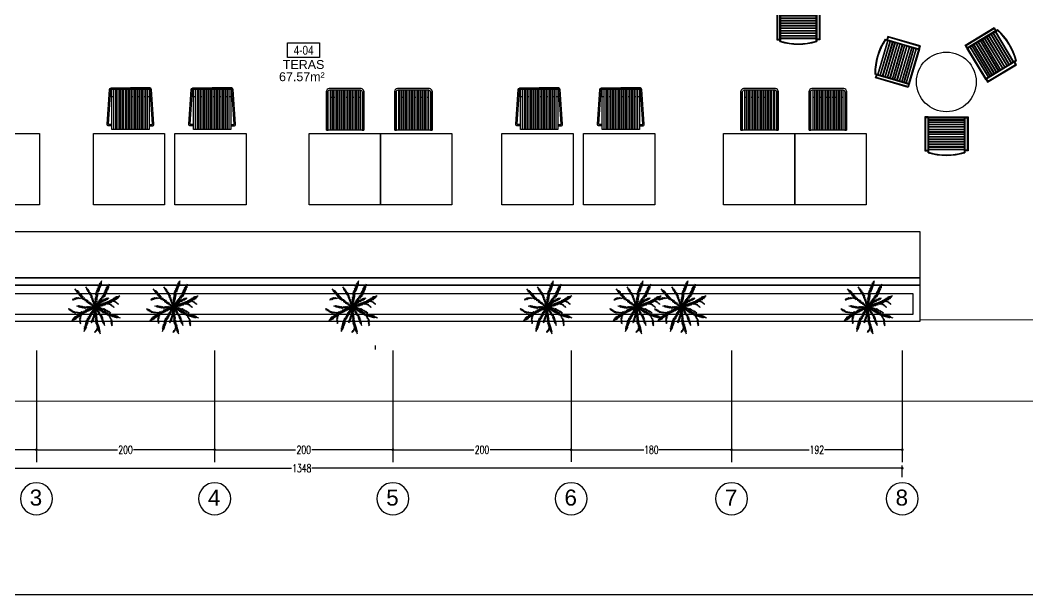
# Model space of a CAD drawing. Header units: centimetres. Extents: x 2289 to 5458, y 2057 to 4688.
# Drawn here: x 3054 to 4185, y 2057 to 2701 of the extents above; entities that cross this region are included whole.
import ezdxf
from ezdxf.enums import TextEntityAlignment as Align

# ---------------------------------------------------------------- set-up
doc = ezdxf.new("R2010")
doc.units = ezdxf.units.CM
doc.header["$LTSCALE"] = 50
doc.linetypes.add('DASHDOT2', pattern=[0.5, 0.25, -0.125, 0, -0.125])
for name, color, linetype in [('BA_aks', 5, 'DASHDOT2'), ('BA_elev4', 165, 'Continuous'), ('BA_env_landscp', 84, 'Continuous'), ('BA_mat-alcipan-wr', 91, 'Continuous'), ('BA_mob-hareketli', 143, 'Continuous'), ('BA_mob-sabit', 120, 'Continuous'), ('BA_olcu-dis', 185, 'Continuous'), ('BA_text_material_superpose', 12, 'Continuous')]:
    doc.layers.add(name, color=color, linetype=linetype)
doc.layers.add('BA_MECVUT BİNA', color=252, linetype='Continuous', lineweight=5)
doc.layers.add('TES_ELK', color=230, linetype='Continuous', lineweight=25)
doc.styles.add('dim', font='simplex.shx', dxfattribs={"width": 0.7})
doc.styles.add('text1', font='arial.ttf')
doc.styles.add('text2', font='arial.ttf', dxfattribs={"width": 0.8})
doc.styles.add('UYUM TEXT', font='arial.ttf')
doc.dimstyles.new('1_50', dxfattribs={"dimtxt": 9, "dimasz": 3, "dimexe": 3, "dimexo": 0, "dimgap": 1, "dimtad": 0, "dimdec": 0, "dimzin": 11, "dimtxsty": 'dim', "dimblk": 'DOT', "dimcen": 1.5, "dimdle": 1.25, "dimclrt": 2, "dimadec": 0, "dimazin": 0, "dimtfac": 1.25, "dimtdec": 0, "dimtix": 1, "dimtofl": 0, "dimtmove": 1, "dimatfit": 3, "dimldrblk": 'DOT', "dimfxl": 10, "dimfxlon": 1, "dimtolj": 1, "dimtzin": 0, "dimarcsym": 0})

# ---------------------------------------------------------------- blocks, each defined once
blk = doc.blocks.new('MAVİ SEDİR')
for p, q in [((215764, 56646), (215755, 56648)), ((215771, 56636), (215758, 56639)), ((215775, 56629), (215760, 56632)), ((215782, 56618), (215765, 56622)), ((215768, 56641), (215771, 56654)), ((215773, 56633), (215776, 56649)), ((215777, 56626), (215781, 56641)), ((215781, 56620), (215784, 56636)), ((215786, 56612), (215789, 56627)), ((215790, 56605), (215794, 56620)), ((215500, 56552), (215493, 56550)), ((215496, 56555), (215497, 56560)), ((215511, 56543), (215498, 56540)), ((215517, 56538), (215502, 56534)), ((215524, 56532), (215505, 56527)), ((215506, 56547), (215507, 56557)), ((215533, 56525), (215513, 56519)), ((215517, 56538), (215518, 56553)), ((215540, 56519), (215519, 56514)), ((215548, 56512), (215527, 56506)), ((215528, 56529), (215529, 56549)), ((215560, 56502), (215539, 56496)), ((215542, 56517), (215543, 56538)), ((215572, 56492), (215550, 56487)), ((215553, 56508), (215554, 56529)), ((215582, 56484), (215560, 56478)), ((215567, 56497), (215568, 56516)), ((215578, 56487), (215580, 56506)), ((215591, 56476), (215592, 56495)), ((215601, 56468), (215603, 56486)), ((215611, 56526), (215604, 56531)), ((215612, 56519), (215605, 56524)), ((215612, 56512), (215606, 56517)), ((215611, 56534), (215607, 56545)), ((215613, 56503), (215607, 56507)), ((215614, 56494), (215607, 56499)), ((215614, 56486), (215608, 56490)), ((215613, 56539), (215609, 56550)), ((215611, 56534), (215623, 56539)), ((215611, 56523), (215621, 56533)), ((215616, 56546), (215612, 56557)), ((215612, 56516), (215621, 56524)), ((215613, 56507), (215620, 56514)), ((215613, 56500), (215620, 56507)), ((215618, 56551), (215614, 56562)), ((215614, 56542), (215626, 56546)), ((215614, 56491), (215620, 56497)), ((215615, 56482), (215620, 56487)), ((215621, 56557), (215617, 56568)), ((215617, 56548), (215629, 56553)), ((215624, 56563), (215619, 56574)), ((215621, 56556), (215633, 56560)), ((215627, 56570), (215622, 56581)), ((215623, 56561), (215635, 56566)), ((215629, 56574), (215624, 56586)), ((215626, 56568), (215638, 56572)), ((215631, 56580), (215627, 56592)), ((215634, 56587), (215630, 56596)), ((215630, 56577), (215641, 56581)), ((215632, 56583), (215642, 56586)), ((215636, 56592), (215643, 56594)), ((215727, 56512), (215714, 56517)), ((215726, 56518), (215715, 56522)), ((215728, 56504), (215715, 56510)), ((215724, 56523), (215716, 56527)), ((215730, 56498), (215716, 56504)), ((215731, 56490), (215717, 56496)), ((215723, 56533), (215718, 56535)), ((215733, 56480), (215719, 56486)), ((215722, 56536), (215725, 56539)), ((215724, 56527), (215729, 56532)), ((215726, 56518), (215733, 56525)), ((215727, 56508), (215737, 56518)), ((215730, 56496), (215740, 56506)), ((215732, 56486), (215741, 56497)), ((215734, 56474), (215744, 56484)), ((215787, 56610), (215770, 56614)), ((215791, 56604), (215774, 56607)), ((215797, 56595), (215780, 56598)), ((215802, 56587), (215786, 56590)), ((215807, 56578), (215791, 56582)), ((215795, 56598), (215798, 56613)), ((215809, 56564), (215795, 56574)), ((215809, 56554), (215797, 56563)), ((215798, 56592), (215802, 56606)), ((215810, 56543), (215799, 56551)), ((215810, 56534), (215800, 56541)), ((215803, 56584), (215807, 56598)), ((215811, 56522), (215803, 56529)), ((215812, 56511), (215805, 56516)), ((215812, 56503), (215806, 56508)), ((215812, 56466), (215806, 56488)), ((215807, 56578), (215810, 56592)), ((215808, 56568), (215816, 56575)), ((215809, 56559), (215817, 56566)), ((215809, 56550), (215817, 56557)), ((215810, 56538), (215818, 56545)), ((215811, 56526), (215818, 56533)), ((215812, 56516), (215819, 56523)), ((215812, 56503), (215819, 56510)), ((215813, 56496), (215820, 56502)), ((215813, 56468), (215890, 56499)), ((215821, 56484), (215816, 56501)), ((215827, 56491), (215822, 56508)), ((215823, 56486), (215846, 56485)), ((215829, 56494), (215852, 56492)), ((215835, 56501), (215830, 56519)), ((215837, 56503), (215859, 56502)), ((215845, 56514), (215840, 56533)), ((215842, 56510), (215865, 56509)), ((215855, 56526), (215849, 56545)), ((215850, 56483), (215857, 56479)), ((215851, 56521), (215873, 56520)), ((215853, 56484), (215856, 56492)), ((215860, 56533), (215882, 56531)), ((215866, 56540), (215861, 56560)), ((215865, 56489), (215874, 56484)), ((215875, 56552), (215869, 56572)), ((215870, 56545), (215891, 56544)), ((215870, 56491), (215872, 56499)), ((215877, 56553), (215898, 56552)), ((215880, 56495), (215892, 56489)), ((215886, 56566), (215881, 56585)), ((215882, 56560), (215903, 56559)), ((215883, 56497), (215885, 56505)), ((215889, 56570), (215909, 56568)), ((215890, 56499), (215959, 56492)), ((215895, 56576), (215891, 56591)), ((215891, 56499), (215899, 56506)), ((215891, 56499), (215898, 56489)), ((215895, 56576), (215911, 56576)), ((215900, 56583), (215913, 56582)), ((215904, 56587), (215901, 56597)), ((215903, 56498), (215912, 56505)), ((215906, 56498), (215914, 56487)), ((215909, 56594), (215917, 56594)), ((215909, 56497), (215918, 56505)), ((215912, 56598), (215910, 56603)), ((215920, 56496), (215928, 56486)), ((215922, 56496), (215931, 56503)), ((215927, 56495), (215935, 56485)), ((215934, 56494), (215944, 56502)), ((215937, 56494), (215944, 56485)), ((215948, 56493), (215956, 56499)), ((215953, 56492), (215957, 56487)), ((215468, 56412), (215463, 56410)), ((215477, 56406), (215469, 56403)), ((215471, 56410), (215470, 56416)), ((215486, 56400), (215475, 56395)), ((215480, 56404), (215480, 56414)), ((215496, 56394), (215480, 56388)), ((215486, 56400), (215486, 56413)), ((215492, 56396), (215492, 56412)), ((215508, 56386), (215492, 56379)), ((215500, 56391), (215500, 56408)), ((215518, 56379), (215502, 56373)), ((215506, 56387), (215506, 56404)), ((215514, 56382), (215513, 56399)), ((215531, 56371), (215515, 56365)), ((215525, 56375), (215524, 56393)), ((215541, 56364), (215526, 56358)), ((215535, 56368), (215534, 56386)), ((215552, 56357), (215538, 56351)), ((215545, 56362), (215544, 56380)), ((215562, 56351), (215548, 56345)), ((215551, 56358), (215550, 56376)), ((215568, 56346), (215554, 56341)), ((215559, 56352), (215559, 56371)), ((215566, 56348), (215565, 56367)), ((215589, 56478), (215567, 56472)), ((215573, 56344), (215572, 56363)), ((215599, 56470), (215576, 56464)), ((215606, 56464), (215584, 56458)), ((215588, 56339), (215588, 56355)), ((215613, 56457), (215591, 56452)), ((215596, 56336), (215596, 56352)), ((215624, 56441), (215606, 56436)), ((215607, 56333), (215606, 56348)), ((215608, 56462), (215610, 56480)), ((215615, 56476), (215609, 56481)), ((215616, 56470), (215610, 56475)), ((215630, 56433), (215612, 56428)), ((215613, 56330), (215613, 56345)), ((215615, 56476), (215619, 56480)), ((215620, 56447), (215622, 56469)), ((215638, 56422), (215621, 56417)), ((215643, 56415), (215626, 56410)), ((215627, 56437), (215629, 56461)), ((215633, 56429), (215635, 56453)), ((215651, 56404), (215634, 56399)), ((215655, 56398), (215638, 56394)), ((215662, 56389), (215645, 56385)), ((215646, 56411), (215648, 56435)), ((215668, 56380), (215652, 56376)), ((215674, 56372), (215658, 56368)), ((215660, 56392), (215661, 56415)), ((215678, 56367), (215662, 56363)), ((215666, 56383), (215668, 56407)), ((215672, 56375), (215674, 56398)), ((215689, 56352), (215673, 56348)), ((215679, 56365), (215681, 56388)), ((215684, 56358), (215686, 56381)), ((215695, 56343), (215697, 56366)), ((215705, 56329), (215707, 56352)), ((215735, 56469), (215721, 56476)), ((215737, 56460), (215723, 56467)), ((215738, 56454), (215724, 56461)), ((215740, 56446), (215725, 56452)), ((215741, 56439), (215726, 56446)), ((215737, 56343), (215726, 56348)), ((215738, 56374), (215727, 56379)), ((215738, 56367), (215727, 56372)), ((215738, 56360), (215727, 56365)), ((215737, 56356), (215727, 56361)), ((215742, 56433), (215728, 56439)), ((215740, 56402), (215728, 56408)), ((215740, 56396), (215728, 56402)), ((215739, 56387), (215728, 56392)), ((215739, 56382), (215728, 56387)), ((215741, 56419), (215729, 56424)), ((215741, 56412), (215729, 56417)), ((215736, 56463), (215745, 56473)), ((215736, 56335), (215747, 56347)), ((215737, 56354), (215748, 56366)), ((215737, 56348), (215748, 56359)), ((215738, 56452), (215747, 56462)), ((215738, 56370), (215749, 56381)), ((215738, 56363), (215749, 56374)), ((215739, 56393), (215751, 56405)), ((215739, 56377), (215750, 56389)), ((215740, 56443), (215749, 56452)), ((215740, 56409), (215752, 56421)), ((215741, 56437), (215750, 56446)), ((215741, 56423), (215752, 56435)), ((215741, 56416), (215752, 56428)), ((215753, 56334), (215747, 56356)), ((215760, 56350), (215754, 56372)), ((215768, 56366), (215761, 56388)), ((215771, 56375), (215765, 56397)), ((215765, 56360), (215781, 56359)), ((215776, 56386), (215770, 56408)), ((215772, 56377), (215789, 56376)), ((215781, 56395), (215774, 56418)), ((215775, 56382), (215792, 56381)), ((215785, 56405), (215778, 56427)), ((215779, 56392), (215796, 56391)), ((215783, 56402), (215801, 56401)), ((215794, 56426), (215788, 56449)), ((215788, 56412), (215806, 56411)), ((215790, 56323), (215797, 56345)), ((215791, 56418), (215809, 56417)), ((215796, 56430), (215814, 56429)), ((215804, 56447), (215797, 56470)), ((215800, 56438), (215818, 56437)), ((215808, 56456), (215801, 56479)), ((215805, 56451), (215824, 56450)), ((215806, 56333), (215813, 56354)), ((215810, 56460), (215828, 56459)), ((215813, 56337), (215821, 56359)), ((215818, 56478), (215840, 56477)), ((215824, 56344), (215832, 56365)), ((215829, 56347), (215843, 56336)), ((215833, 56349), (215840, 56371)), ((215839, 56352), (215852, 56342)), ((215842, 56480), (215848, 56477)), ((215842, 56354), (215850, 56376)), ((215848, 56358), (215862, 56347)), ((215854, 56362), (215868, 56350)), ((215862, 56366), (215870, 56388)), ((215866, 56368), (215880, 56357)), ((215873, 56373), (215888, 56362)), ((215881, 56378), (215889, 56400)), ((215885, 56380), (215900, 56368)), ((215890, 56383), (215898, 56405)), ((215894, 56385), (215909, 56373)), ((215900, 56388), (215907, 56410)), ((215911, 56395), (215929, 56381)), ((215917, 56398), (215923, 56415)), ((215920, 56399), (215938, 56384)), ((215926, 56400), (215932, 56417)), ((215929, 56401), (215947, 56387)), ((215939, 56404), (215945, 56422)), ((215941, 56405), (215959, 56391)), ((215949, 56407), (215967, 56393)), ((215954, 56409), (215960, 56427)), ((215963, 56411), (215980, 56397)), ((215969, 56413), (215975, 56432)), ((215977, 56415), (215994, 56402)), ((215986, 56418), (215993, 56437)), ((215992, 56420), (216009, 56406)), ((216000, 56422), (216007, 56442)), ((216002, 56423), (216019, 56409)), ((216011, 56425), (216027, 56412)), ((216017, 56427), (216024, 56446)), ((216022, 56428), (216037, 56416)), ((216031, 56431), (216036, 56445)), ((216031, 56431), (216043, 56421)), ((216039, 56433), (216049, 56425)), ((216044, 56435), (216047, 56444)), ((216052, 56437), (216058, 56433)), ((216057, 56438), (216058, 56444)), ((215388, 56205), (215383, 56208)), ((215400, 56210), (215392, 56215)), ((215413, 56215), (215400, 56223)), ((215405, 56212), (215402, 56199)), ((215426, 56220), (215409, 56231)), ((215413, 56215), (215409, 56200)), ((215421, 56219), (215417, 56200)), ((215443, 56227), (215425, 56238)), ((215432, 56223), (215427, 56202)), ((215440, 56226), (215435, 56206)), ((215456, 56233), (215438, 56243)), ((215450, 56230), (215445, 56209)), ((215473, 56240), (215456, 56250)), ((215465, 56236), (215460, 56215)), ((215487, 56245), (215471, 56256)), ((215479, 56242), (215474, 56220)), ((215502, 56252), (215486, 56261)), ((215491, 56247), (215486, 56225)), ((215500, 56251), (215494, 56228)), ((215514, 56257), (215499, 56266)), ((215511, 56255), (215506, 56233)), ((215523, 56260), (215508, 56270)), ((215520, 56259), (215515, 56236)), ((215542, 56264), (215523, 56276)), ((215529, 56262), (215524, 56240)), ((215553, 56265), (215533, 56278)), ((215563, 56267), (215543, 56279)), ((215549, 56265), (215544, 56246)), ((215559, 56266), (215555, 56248)), ((215585, 56270), (215565, 56282)), ((215583, 56341), (215566, 56334)), ((215572, 56268), (215568, 56250)), ((215592, 56338), (215573, 56331)), ((215581, 56269), (215577, 56251)), ((215600, 56335), (215581, 56328)), ((215609, 56273), (215589, 56285)), ((215594, 56271), (215590, 56253)), ((215601, 56272), (215597, 56255)), ((215617, 56329), (215599, 56322)), ((215619, 56274), (215599, 56287)), ((215622, 56204), (215607, 56213)), ((215612, 56273), (215608, 56256)), ((215629, 56276), (215610, 56288)), ((215628, 56208), (215613, 56217)), ((215635, 56323), (215617, 56316)), ((215623, 56275), (215619, 56258)), ((215641, 56277), (215622, 56290)), ((215637, 56215), (215622, 56224)), ((215624, 56327), (215623, 56341)), ((215644, 56320), (215626, 56313)), ((215630, 56325), (215629, 56339)), ((215633, 56276), (215629, 56260)), ((215634, 56213), (215629, 56190)), ((215650, 56278), (215631, 56291)), ((215645, 56222), (215631, 56231)), ((215651, 56318), (215634, 56311)), ((215639, 56277), (215635, 56261)), ((215642, 56219), (215637, 56197)), ((215638, 56322), (215638, 56336)), ((215653, 56228), (215639, 56237)), ((215661, 56314), (215643, 56307)), ((215658, 56232), (215644, 56240)), ((215650, 56226), (215645, 56203)), ((215646, 56319), (215646, 56333)), ((215668, 56281), (215649, 56293)), ((215668, 56312), (215651, 56305)), ((215666, 56209), (215651, 56207)), ((215655, 56317), (215654, 56330)), ((215658, 56279), (215654, 56264)), ((215660, 56233), (215655, 56211)), ((215659, 56315), (215659, 56329)), ((215673, 56243), (215659, 56251)), ((215675, 56220), (215660, 56217)), ((215667, 56239), (215662, 56216)), ((215682, 56307), (215665, 56300)), ((215685, 56283), (215666, 56295)), ((215669, 56214), (215675, 56204)), ((215684, 56231), (215670, 56228)), ((215675, 56282), (215672, 56267)), ((215674, 56310), (215673, 56323)), ((215673, 56218), (215678, 56208)), ((215687, 56254), (215674, 56262)), ((215688, 56236), (215674, 56233)), ((215681, 56250), (215677, 56227)), ((215696, 56303), (215678, 56296)), ((215692, 56240), (215678, 56238)), ((215678, 56224), (215684, 56214)), ((215700, 56285), (215681, 56297)), ((215681, 56227), (215686, 56218)), ((215697, 56246), (215683, 56244)), ((215699, 56337), (215684, 56333)), ((215685, 56232), (215691, 56223)), ((215688, 56305), (215687, 56318)), ((215700, 56251), (215687, 56248)), ((215692, 56284), (215689, 56271)), ((215701, 56264), (215689, 56272)), ((215707, 56299), (215690, 56292)), ((215695, 56260), (215690, 56238)), ((215690, 56238), (215695, 56228)), ((215709, 56217), (215693, 56216)), ((215708, 56259), (215694, 56257)), ((215694, 56242), (215699, 56233)), ((215709, 56324), (215696, 56320)), ((215696, 56245), (215701, 56236)), ((215715, 56287), (215697, 56299)), ((215715, 56234), (215699, 56234)), ((215701, 56301), (215701, 56312)), ((215714, 56267), (215701, 56265)), ((215719, 56295), (215702, 56288)), ((215704, 56286), (215702, 56276)), ((215710, 56272), (215702, 56277)), ((215706, 56269), (215702, 56247)), ((215703, 56254), (215708, 56245)), ((215720, 56274), (215706, 56271)), ((215720, 56250), (215706, 56250)), ((215716, 56314), (215707, 56311)), ((215725, 56289), (215707, 56301)), ((215707, 56210), (215716, 56189)), ((215711, 56298), (215710, 56306)), ((215727, 56292), (215710, 56285)), ((215710, 56262), (215715, 56254)), ((215713, 56287), (215711, 56280)), ((215717, 56277), (215711, 56281)), ((215713, 56318), (215715, 56340)), ((215726, 56281), (215713, 56279)), ((215713, 56227), (215721, 56206)), ((215721, 56307), (215714, 56305)), ((215719, 56279), (215714, 56257)), ((215724, 56262), (215714, 56262)), ((215717, 56295), (215717, 56301)), ((215730, 56286), (215717, 56284)), ((215717, 56270), (215721, 56263)), ((215718, 56244), (215727, 56223)), ((215727, 56270), (215720, 56270)), ((215727, 56285), (215722, 56263)), ((215722, 56276), (215725, 56271)), ((215723, 56305), (215724, 56327)), ((215723, 56257), (215731, 56237)), ((215725, 56280), (215727, 56276)), ((215736, 56330), (215726, 56335)), ((215735, 56319), (215726, 56323)), ((215735, 56310), (215728, 56313)), ((215728, 56273), (215736, 56252)), ((215729, 56296), (215730, 56318)), ((215735, 56285), (215729, 56273)), ((215734, 56304), (215730, 56306)), ((215736, 56279), (215730, 56267)), ((215737, 56297), (215731, 56319)), ((215731, 56282), (215739, 56262)), ((215738, 56270), (215732, 56257)), ((215734, 56302), (215745, 56314)), ((215734, 56295), (215744, 56307)), ((215740, 56261), (215734, 56249)), ((215735, 56323), (215746, 56335)), ((215741, 56307), (215735, 56328)), ((215735, 56314), (215745, 56325)), ((215736, 56277), (215741, 56277)), ((215737, 56283), (215758, 56275)), ((215743, 56251), (215737, 56238)), ((215738, 56290), (215750, 56283)), ((215738, 56272), (215744, 56272)), ((215739, 56287), (215743, 56271)), ((215744, 56272), (215739, 56266)), ((215739, 56265), (215748, 56264)), ((215746, 56240), (215739, 56227)), ((215740, 56294), (215748, 56315)), ((215747, 56321), (215741, 56343)), ((215747, 56235), (215741, 56222)), ((215742, 56309), (215749, 56309)), ((215742, 56289), (215759, 56302)), ((215742, 56274), (215763, 56266)), ((215748, 56264), (215742, 56257)), ((215742, 56255), (215752, 56254)), ((215749, 56227), (215742, 56215)), ((215750, 56221), (215744, 56209)), ((215745, 56317), (215755, 56316)), ((215745, 56291), (215756, 56284)), ((215745, 56282), (215750, 56266)), ((215754, 56254), (215745, 56243)), ((215745, 56244), (215754, 56243)), ((215752, 56215), (215745, 56202)), ((215746, 56291), (215747, 56296)), ((215747, 56281), (215751, 56284)), ((215747, 56233), (215757, 56232)), ((215748, 56230), (215758, 56228)), ((215749, 56299), (215756, 56320)), ((215750, 56328), (215764, 56327)), ((215750, 56260), (215771, 56252)), ((215750, 56223), (215760, 56222)), ((215751, 56292), (215753, 56298)), ((215751, 56217), (215762, 56216)), ((215752, 56289), (215770, 56302)), ((215752, 56301), (215757, 56296)), ((215752, 56278), (215758, 56282)), ((215762, 56239), (215752, 56227)), ((215753, 56211), (215764, 56209)), ((215754, 56292), (215766, 56285)), ((215754, 56288), (215756, 56282)), ((215755, 56276), (215760, 56259)), ((215757, 56343), (215773, 56342)), ((215757, 56248), (215778, 56240)), ((215759, 56305), (215766, 56299)), ((215759, 56293), (215761, 56301)), ((215760, 56273), (215768, 56279)), ((215771, 56223), (215761, 56211)), ((215763, 56307), (215770, 56328)), ((215763, 56293), (215775, 56286)), ((215763, 56288), (215766, 56278)), ((215764, 56270), (215769, 56253)), ((215766, 56233), (215787, 56225)), ((215768, 56287), (215786, 56301)), ((215769, 56311), (215780, 56302)), ((215769, 56294), (215771, 56304)), ((215771, 56266), (215780, 56273)), ((215773, 56295), (215785, 56287)), ((215775, 56315), (215783, 56336)), ((215775, 56287), (215779, 56273)), ((215775, 56263), (215780, 56246)), ((215775, 56217), (215796, 56209)), ((215779, 56209), (215801, 56201)), ((215780, 56295), (215782, 56305)), ((215782, 56286), (215800, 56300)), ((215782, 56258), (215792, 56265)), ((215784, 56320), (215796, 56310)), ((215784, 56296), (215796, 56288)), ((215787, 56255), (215792, 56239)), ((215790, 56297), (215802, 56289)), ((215791, 56297), (215794, 56307)), ((215792, 56286), (215796, 56270)), ((215792, 56251), (215797, 56235)), ((215794, 56250), (215804, 56258)), ((215795, 56297), (215798, 56307)), ((215797, 56298), (215809, 56290)), ((215798, 56248), (215808, 56255)), ((215799, 56329), (215812, 56319)), ((215799, 56285), (215817, 56298)), ((215800, 56246), (215805, 56230)), ((215801, 56298), (215804, 56308)), ((215804, 56298), (215815, 56290)), ((215804, 56244), (215815, 56251)), ((215807, 56242), (215812, 56225)), ((215808, 56299), (215810, 56309)), ((215810, 56299), (215822, 56291)), ((215810, 56284), (215815, 56269)), ((215811, 56239), (215822, 56247)), ((215813, 56238), (215819, 56221)), ((215815, 56339), (215828, 56328)), ((215815, 56300), (215817, 56310)), ((215817, 56284), (215836, 56297)), ((215818, 56235), (215829, 56243)), ((215819, 56300), (215821, 56311)), ((215821, 56342), (215834, 56331)), ((215823, 56232), (215833, 56240)), ((215824, 56301), (215836, 56293)), ((215826, 56283), (215845, 56297)), ((215827, 56301), (215830, 56312)), ((215828, 56283), (215833, 56267)), ((215828, 56228), (215833, 56211)), ((215831, 56226), (215842, 56234)), ((215832, 56302), (215835, 56313)), ((215834, 56283), (215839, 56266)), ((215837, 56223), (215848, 56231)), ((215838, 56302), (215850, 56294)), ((215838, 56282), (215857, 56296)), ((215841, 56303), (215843, 56314)), ((215842, 56219), (215848, 56201)), ((215844, 56303), (215856, 56295)), ((215845, 56282), (215850, 56265)), ((215845, 56217), (215857, 56225)), ((215847, 56303), (215850, 56315)), ((215848, 56282), (215867, 56295)), ((215849, 56215), (215854, 56197)), ((215851, 56304), (215862, 56296)), ((215852, 56213), (215863, 56221)), ((215855, 56281), (215860, 56264)), ((215856, 56210), (215861, 56194)), ((215859, 56305), (215862, 56318)), ((215859, 56281), (215878, 56294)), ((215863, 56306), (215872, 56300)), ((215864, 56307), (215868, 56320)), ((215864, 56204), (215878, 56214)), ((215866, 56280), (215872, 56263)), ((215868, 56308), (215877, 56302)), ((215870, 56309), (215873, 56322)), ((215871, 56202), (215885, 56212)), ((215873, 56280), (215879, 56263)), ((215876, 56311), (215885, 56305)), ((215877, 56311), (215880, 56325)), ((215878, 56199), (215892, 56210)), ((215882, 56313), (215885, 56327)), ((215883, 56279), (215902, 56293)), ((215885, 56315), (215895, 56308)), ((215887, 56279), (215892, 56261)), ((215890, 56316), (215893, 56330)), ((215894, 56318), (215904, 56311)), ((215896, 56278), (215901, 56260)), ((215898, 56320), (215902, 56333)), ((215904, 56322), (215915, 56315)), ((215905, 56277), (215924, 56291)), ((215907, 56323), (215911, 56336)), ((215909, 56277), (215915, 56259)), ((215912, 56325), (215923, 56318)), ((215914, 56326), (215917, 56338)), ((215915, 56277), (215934, 56291)), ((215919, 56328), (215922, 56340)), ((215919, 56276), (215925, 56258)), ((215923, 56329), (215933, 56322)), ((215925, 56330), (215928, 56342)), ((215926, 56276), (215944, 56289)), ((215930, 56332), (215933, 56342)), ((215930, 56332), (215938, 56327)), ((215935, 56334), (215937, 56342)), ((215938, 56335), (215944, 56332)), ((215939, 56275), (215946, 56253)), ((215943, 56337), (215944, 56342)), ((215945, 56274), (215960, 56284)), ((215946, 56338), (215949, 56336)), ((215948, 56273), (215955, 56250)), ((215954, 56271), (215969, 56281)), ((215957, 56270), (215964, 56248)), ((215967, 56266), (215982, 56277)), ((215969, 56266), (215976, 56244)), ((215978, 56263), (215984, 56241)), ((215982, 56261), (215998, 56272)), ((215991, 56258), (215997, 56237)), ((215997, 56256), (216013, 56268)), ((216000, 56255), (216048, 56269)), ((216005, 56254), (216011, 56233)), ((216014, 56250), (216031, 56262)), ((216020, 56261), (216024, 56258)), ((216020, 56249), (216026, 56228)), ((216023, 56262), (216025, 56266)), ((216028, 56263), (216031, 56269)), ((216028, 56246), (216045, 56258)), ((216030, 56264), (216034, 56261)), ((216030, 56245), (216036, 56225)), ((216032, 56264), (216035, 56270)), ((216038, 56242), (216044, 56222)), ((216040, 56266), (216044, 56263)), ((216042, 56267), (216045, 56274)), ((216045, 56240), (216061, 56252)), ((216048, 56269), (216078, 56298)), ((216048, 56269), (216048, 56277)), ((216048, 56269), (216055, 56269)), ((216050, 56239), (216055, 56220)), ((216052, 56272), (216052, 56280)), ((216054, 56274), (216061, 56274)), ((216058, 56279), (216058, 56287)), ((216058, 56236), (216070, 56245)), ((216058, 56236), (216063, 56220)), ((216059, 56279), (216066, 56279)), ((216064, 56284), (216064, 56292)), ((216065, 56285), (216072, 56285)), ((216066, 56233), (216070, 56221)), ((216070, 56290), (216078, 56290)), ((216071, 56291), (216071, 56297)), ((216071, 56231), (216079, 56237)), ((216075, 56295), (216075, 56299)), ((216079, 56228), (216082, 56221)), ((216084, 56227), (216088, 56230)), ((215392, 56207), (215390, 56199)), ((215435, 56105), (215428, 56109)), ((215431, 56103), (215430, 56098)), ((215448, 56110), (215437, 56117)), ((215443, 56108), (215441, 56098)), ((215456, 56114), (215442, 56122)), ((215464, 56117), (215447, 56127)), ((215456, 56114), (215452, 56099)), ((215475, 56122), (215457, 56133)), ((215483, 56125), (215464, 56136)), ((215468, 56119), (215464, 56099)), ((215493, 56130), (215474, 56141)), ((215485, 56126), (215480, 56106)), ((215507, 56136), (215488, 56147)), ((215498, 56132), (215494, 56112)), ((215521, 56142), (215502, 56153)), ((215515, 56139), (215511, 56120)), ((215533, 56147), (215514, 56159)), ((215542, 56151), (215522, 56162)), ((215529, 56145), (215525, 56126)), ((215553, 56156), (215533, 56167)), ((215544, 56152), (215540, 56133)), ((215562, 56159), (215542, 56171)), ((215570, 56164), (215551, 56175)), ((215556, 56157), (215552, 56139)), ((215565, 56160), (215561, 56143)), ((215586, 56176), (215570, 56186)), ((215581, 56172), (215576, 56150)), ((215594, 56182), (215578, 56192)), ((215589, 56179), (215584, 56155)), ((215605, 56190), (215589, 56200)), ((215598, 56185), (215592, 56161)), ((215612, 56196), (215596, 56205)), ((215615, 56116), (215609, 56115)), ((215612, 56109), (215609, 56109)), ((215615, 56198), (215610, 56175)), ((215623, 56132), (215610, 56130)), ((215619, 56124), (215610, 56123)), ((215613, 56112), (215615, 56108)), ((215627, 56142), (215615, 56140)), ((215617, 56120), (215621, 56113)), ((215631, 56150), (215619, 56147)), ((215619, 56124), (215624, 56116)), ((215621, 56129), (215627, 56119)), ((215636, 56160), (215624, 56158)), ((215624, 56136), (215631, 56124)), ((215627, 56140), (215633, 56129)), ((215640, 56168), (215628, 56166)), ((215630, 56146), (215636, 56135)), ((215644, 56177), (215633, 56175)), ((215634, 56155), (215640, 56143)), ((215659, 56078), (215636, 56077)), ((215648, 56185), (215637, 56183)), ((215638, 56163), (215644, 56151)), ((215650, 56190), (215639, 56188)), ((215641, 56171), (215648, 56159)), ((215664, 56086), (215641, 56085)), ((215657, 56199), (215644, 56197)), ((215644, 56176), (215650, 56164)), ((215669, 56094), (215646, 56093)), ((215662, 56204), (215647, 56202)), ((215647, 56183), (215654, 56170)), ((215649, 56188), (215656, 56176)), ((215652, 56193), (215659, 56181)), ((215675, 56113), (215656, 56112)), ((215678, 56123), (215659, 56122)), ((215660, 56202), (215666, 56192)), ((215661, 56081), (215668, 56064)), ((215664, 56207), (215670, 56197)), ((215682, 56135), (215664, 56135)), ((215666, 56088), (215672, 56072)), ((215685, 56144), (215667, 56143)), ((215689, 56157), (215672, 56156)), ((215673, 56107), (215681, 56086)), ((215692, 56163), (215674, 56162)), ((215676, 56117), (215685, 56095)), ((215695, 56174), (215678, 56173)), ((215679, 56127), (215688, 56105)), ((215698, 56184), (215681, 56183)), ((215684, 56142), (215700, 56076)), ((215702, 56194), (215685, 56193)), ((215686, 56148), (215695, 56126)), ((215689, 56121), (215686, 56116)), ((215704, 56199), (215687, 56199)), ((215693, 56107), (215689, 56102)), ((215692, 56110), (215698, 56107)), ((215696, 56093), (215692, 56088)), ((215694, 56170), (215702, 56148)), ((215695, 56097), (215703, 56093)), ((215699, 56082), (215695, 56076)), ((215697, 56180), (215706, 56159)), ((215698, 56084), (215708, 56079)), ((215700, 56190), (215709, 56168)), ((215700, 56076), (215739, 56033)), ((215701, 56075), (215701, 56066)), ((215701, 56075), (215711, 56075)), ((215704, 56202), (215713, 56180)), ((215755, 56201), (215749, 56188)), ((215758, 56188), (215752, 56175)), ((215760, 56182), (215753, 56168)), ((215754, 56206), (215765, 56205)), ((215761, 56175), (215755, 56163)), ((215756, 56198), (215767, 56197)), ((215757, 56193), (215768, 56192)), ((215759, 56185), (215770, 56184)), ((215760, 56179), (215772, 56178)), ((215765, 56164), (215760, 56154)), ((215767, 56159), (215762, 56149)), ((215763, 56167), (215777, 56165)), ((215766, 56162), (215780, 56160)), ((215771, 56151), (215766, 56141)), ((215768, 56157), (215782, 56155)), ((215780, 56207), (215770, 56194)), ((215776, 56142), (215771, 56132)), ((215783, 56202), (215772, 56189)), ((215772, 56150), (215786, 56148)), ((215775, 56145), (215788, 56143)), ((215780, 56134), (215775, 56123)), ((215788, 56193), (215777, 56179)), ((215779, 56138), (215792, 56136)), ((215786, 56124), (215780, 56113)), ((215794, 56183), (215782, 56170)), ((215783, 56130), (215796, 56128)), ((215790, 56117), (215784, 56105)), ((215785, 56198), (215807, 56190)), ((215787, 56121), (215801, 56120)), ((215799, 56174), (215788, 56160)), ((215790, 56189), (215812, 56181)), ((215795, 56107), (215790, 56096)), ((215802, 56168), (215791, 56154)), ((215791, 56115), (215804, 56114)), ((215793, 56111), (215806, 56109)), ((215795, 56180), (215817, 56172)), ((215799, 56099), (215795, 56091)), ((215797, 56104), (215808, 56103)), ((215809, 56156), (215798, 56142)), ((215799, 56099), (215809, 56098)), ((215803, 56092), (215800, 56086)), ((215801, 56095), (215809, 56094)), ((215813, 56148), (215802, 56134)), ((215807, 56085), (215805, 56082)), ((215806, 56087), (215810, 56087)), ((215807, 56160), (215829, 56151)), ((215820, 56136), (215808, 56122)), ((215825, 56128), (215813, 56113)), ((215818, 56140), (215840, 56132)), ((215835, 56110), (215821, 56093)), ((215823, 56131), (215845, 56123)), ((215838, 56101), (215823, 56084)), ((215840, 56092), (215826, 56074)), ((215828, 56122), (215849, 56114)), ((215844, 56080), (215829, 56062)), ((215832, 56115), (215911, 56067)), ((215846, 56071), (215832, 56054)), ((215837, 56104), (215854, 56098)), ((215840, 56095), (215857, 56089)), ((215843, 56082), (215861, 56076)), ((215857, 56100), (215863, 56102)), ((215857, 56100), (215858, 56092)), ((215862, 56097), (215869, 56099)), ((215866, 56094), (215867, 56086)), ((215869, 56202), (215873, 56189)), ((215871, 56092), (215879, 56095)), ((215874, 56090), (215875, 56081)), ((215875, 56200), (215879, 56187)), ((215885, 56197), (215889, 56183)), ((215886, 56082), (215897, 56086)), ((215887, 56196), (215901, 56206)), ((215891, 56079), (215892, 56070)), ((215893, 56194), (215907, 56204)), ((215897, 56193), (215901, 56179)), ((215902, 56073), (215916, 56077)), ((215903, 56191), (215917, 56201)), ((215904, 56071), (215906, 56062)), ((215908, 56189), (215912, 56175)), ((215913, 56067), (215923, 56076)), ((215914, 56187), (215927, 56197)), ((215921, 56185), (215925, 56170)), ((215922, 56066), (215932, 56076)), ((215925, 56183), (215938, 56193)), ((215931, 56181), (215936, 56166)), ((215933, 56181), (215946, 56190)), ((215939, 56179), (215952, 56188)), ((215939, 56065), (215950, 56075)), ((215944, 56177), (215948, 56162)), ((215948, 56176), (215960, 56184)), ((215953, 56065), (215964, 56075)), ((215954, 56174), (215964, 56181)), ((215954, 56174), (215957, 56163)), ((215960, 56172), (215968, 56177)), ((215964, 56170), (215966, 56163)), ((215970, 56168), (215975, 56171)), ((215972, 56064), (215980, 56071)), ((215973, 56167), (215975, 56163)), ((215589, 55969), (215582, 55969)), ((215597, 55981), (215584, 55981)), ((215602, 55988), (215586, 55988)), ((215606, 55996), (215587, 55995)), ((215587, 55966), (215589, 55961)), ((215613, 56006), (215592, 56005)), ((215594, 55977), (215598, 55967)), ((215617, 56013), (215596, 56012)), ((215623, 56022), (215602, 56021)), ((215602, 55988), (215607, 55974)), ((215609, 56000), (215617, 55981)), ((215632, 56036), (215610, 56035)), ((215640, 56048), (215618, 56047)), ((215619, 56015), (215627, 55996)), ((215647, 56060), (215625, 56059)), ((215627, 56027), (215634, 56008)), ((215652, 56067), (215630, 56066)), ((215636, 56043), (215644, 56024)), ((215645, 56056), (215652, 56038)), ((215650, 56064), (215663, 56010)), ((215654, 56047), (215651, 56043)), ((215654, 56069), (215660, 56052)), ((215657, 56036), (215654, 56031)), ((215657, 56038), (215662, 56035)), ((215660, 56024), (215657, 56019)), ((215659, 56027), (215666, 56024)), ((215662, 56015), (215659, 56010)), ((215662, 56017), (215670, 56013)), ((215663, 56010), (215695, 55975)), ((215664, 56009), (215672, 56009)), ((215664, 56009), (215664, 56002)), ((215671, 56002), (215679, 56001)), ((215672, 56000), (215672, 55993)), ((215677, 55995), (215686, 55994)), ((215681, 55990), (215681, 55982)), ((215685, 55986), (215693, 55986)), ((215687, 55984), (215686, 55976)), ((215690, 55981), (215690, 55974)), ((215692, 55978), (215697, 55978)), ((215709, 56066), (215720, 56066)), ((215711, 56064), (215710, 56055)), ((215717, 56058), (215728, 56057)), ((215722, 56052), (215722, 56042)), ((215726, 56047), (215736, 56047)), ((215729, 56045), (215728, 56034)), ((215733, 56041), (215732, 56032)), ((215735, 56037), (215741, 56037)), ((215850, 56058), (215835, 56041)), ((215853, 56044), (215839, 56027)), ((215857, 56029), (215844, 56012)), ((215847, 56067), (215865, 56060)), ((215860, 56018), (215847, 56002)), ((215863, 56010), (215849, 55993)), ((215851, 56052), (215870, 56045)), ((215866, 55998), (215853, 55983)), ((215856, 56034), (215875, 56027)), ((215868, 55990), (215858, 55977)), ((215860, 56020), (215879, 56013)), ((215870, 55982), (215862, 55972)), ((215864, 56003), (215883, 55996)), ((215868, 55990), (215882, 55984)), ((215874, 55968), (215869, 55962)), ((215871, 55976), (215881, 55973)), ((215875, 55964), (215880, 55962)), ((215911, 56067), (215990, 56063)), ((215913, 56067), (215921, 56057)), ((215927, 56066), (215935, 56056)), ((215940, 56065), (215949, 56055)), ((215956, 56064), (215965, 56054)), ((215969, 56064), (215978, 56053)), ((215977, 56063), (215985, 56055)), ((215983, 56063), (215989, 56068))]:
    blk.add_line(p, q)
for points in [[(215814, 56471), (215808, 56577), (215760, 56654)], [(215733, 56290), (215611, 56460), (215485, 56565)], [(215617, 56451), (215611, 56533), (215639, 56598)], [(215733, 56290), (215742, 56435), (215720, 56546)], [(215733, 56290), (215819, 56481), (215921, 56609)], [(215733, 56290), (215570, 56345), (215457, 56419)], [(215733, 56290), (215914, 56397), (216071, 56443)], [(215733, 56290), (215526, 56261), (215374, 56199)], [(215733, 56290), (215568, 56162), (215417, 56097)], [(215733, 56290), (215668, 56091), (215579, 55953)], [(215733, 56290), (215651, 56192), (215608, 56101)], [(215733, 56290), (215861, 56305), (215954, 56342)], [(215733, 56290), (215764, 56165), (215811, 56077)], [(215733, 56290), (215866, 56203), (215984, 56163)], [(215733, 56290), (215836, 56107), (215879, 55949)], [(215733, 56290), (215942, 56275), (216098, 56222)]]:
    blk.add_lwpolyline(points)
blk = doc.blocks.new('_Dot')
at = {"color": 0, "linetype": 'ByBlock', "lineweight": -2}
blk.add_line((-0.5, 0), (-1, 0), dxfattribs=at)
at = {"color": 0, "linetype": 'ByBlock', "const_width": 0.5}
blk.add_lwpolyline([(-0.25, 0, 1), (0.25, 0, 1)], format="xyb", close=True, dxfattribs=at)
blk = doc.blocks.new('*D12')
at = {"layer": 'BA_olcu-dis', "color": 0, "lineweight": -2, "ltscale": 10, "transparency": 16777216}
for p, q in [((3852.6, 2229.4), (3852.6, 2216.4)), ((4044.1, 2229.4), (4044.1, 2216.4)), ((3855.6, 2219.4), (3939.8, 2219.4)), ((4041.1, 2219.4), (3956.8, 2219.4))]:
    blk.add_line(p, q, dxfattribs=at)
at = {"layer": 'Defpoints', "color": 0, "ltscale": 10, "transparency": 16777216}
for p in [(4044.1, 2273.8), (3852.6, 2243.3), (3852.6, 2219.4)]:
    blk.add_point(p, dxfattribs=at)
at = {"layer": 'BA_olcu-dis', "color": 0, "lineweight": -2, "ltscale": 10, "transparency": 16777216, "xscale": 3, "yscale": 3, "zscale": 3, "rotation": 180}
blk.add_blockref('_Dot', (3852.6, 2219.4), dxfattribs=at)
at = {"layer": 'BA_olcu-dis', "color": 0, "lineweight": -2, "ltscale": 10, "transparency": 16777216, "xscale": 3, "yscale": 3, "zscale": 3}
blk.add_blockref('_Dot', (4044.1, 2219.4), dxfattribs=at)
at = {"layer": 'BA_olcu-dis', "color": 2, "ltscale": 10, "transparency": 16777216, "insert": (3948.3, 2219.4), "char_height": 9, "attachment_point": 5, "style": 'dim'}
blk.add_mtext('\\A1;192', dxfattribs=at)
blk = doc.blocks.new('*D13')
at = {"layer": 'BA_olcu-dis', "color": 0, "lineweight": -2, "ltscale": 10, "transparency": 16777216}
for p, q in [((3672.6, 2229.4), (3672.6, 2216.4)), ((3852.6, 2229.4), (3852.6, 2216.4)), ((3675.6, 2219.4), (3754.1, 2219.4)), ((3849.6, 2219.4), (3771.1, 2219.4))]:
    blk.add_line(p, q, dxfattribs=at)
at = {"layer": 'Defpoints', "color": 0, "ltscale": 10, "transparency": 16777216}
for p in [(3672.6, 2243.3), (3852.6, 2243.3), (3672.6, 2219.4)]:
    blk.add_point(p, dxfattribs=at)
at = {"layer": 'BA_olcu-dis', "color": 0, "lineweight": -2, "ltscale": 10, "transparency": 16777216, "xscale": 3, "yscale": 3, "zscale": 3, "rotation": 180}
blk.add_blockref('_Dot', (3672.6, 2219.4), dxfattribs=at)
at = {"layer": 'BA_olcu-dis', "color": 0, "lineweight": -2, "ltscale": 10, "transparency": 16777216, "xscale": 3, "yscale": 3, "zscale": 3}
blk.add_blockref('_Dot', (3852.6, 2219.4), dxfattribs=at)
at = {"layer": 'BA_olcu-dis', "color": 2, "ltscale": 10, "transparency": 16777216, "insert": (3762.6, 2219.4), "char_height": 9, "attachment_point": 5, "style": 'dim'}
blk.add_mtext('\\A1;180', dxfattribs=at)
blk = doc.blocks.new('*D14')
at = {"layer": 'BA_olcu-dis', "color": 0, "lineweight": -2, "ltscale": 10, "transparency": 16777216}
for p, q in [((3472.6, 2229.4), (3472.6, 2216.4)), ((3672.6, 2229.4), (3672.6, 2216.4)), ((3475.6, 2219.4), (3563.5, 2219.4)), ((3669.6, 2219.4), (3581.7, 2219.4))]:
    blk.add_line(p, q, dxfattribs=at)
at = {"layer": 'Defpoints', "color": 0, "ltscale": 10, "transparency": 16777216}
for p in [(3472.6, 2243.3), (3672.6, 2243.3), (3472.6, 2219.4)]:
    blk.add_point(p, dxfattribs=at)
at = {"layer": 'BA_olcu-dis', "color": 0, "lineweight": -2, "ltscale": 10, "transparency": 16777216, "xscale": 3, "yscale": 3, "zscale": 3, "rotation": 180}
blk.add_blockref('_Dot', (3472.6, 2219.4), dxfattribs=at)
at = {"layer": 'BA_olcu-dis', "color": 0, "lineweight": -2, "ltscale": 10, "transparency": 16777216, "xscale": 3, "yscale": 3, "zscale": 3}
blk.add_blockref('_Dot', (3672.6, 2219.4), dxfattribs=at)
at = {"layer": 'BA_olcu-dis', "color": 2, "ltscale": 10, "transparency": 16777216, "insert": (3572.6, 2219.4), "char_height": 9, "attachment_point": 5, "style": 'dim'}
blk.add_mtext('\\A1;200', dxfattribs=at)
blk = doc.blocks.new('*D15')
at = {"layer": 'BA_olcu-dis', "color": 0, "lineweight": -2, "ltscale": 10, "transparency": 16777216}
for p, q in [((3272.6, 2229.4), (3272.6, 2216.4)), ((3472.6, 2229.4), (3472.6, 2216.4)), ((3275.6, 2219.4), (3363.5, 2219.4)), ((3469.6, 2219.4), (3381.7, 2219.4))]:
    blk.add_line(p, q, dxfattribs=at)
at = {"layer": 'Defpoints', "color": 0, "ltscale": 10, "transparency": 16777216}
for p in [(3272.6, 2243.3), (3472.6, 2243.3), (3272.6, 2219.4)]:
    blk.add_point(p, dxfattribs=at)
at = {"layer": 'BA_olcu-dis', "color": 0, "lineweight": -2, "ltscale": 10, "transparency": 16777216, "xscale": 3, "yscale": 3, "zscale": 3, "rotation": 180}
blk.add_blockref('_Dot', (3272.6, 2219.4), dxfattribs=at)
at = {"layer": 'BA_olcu-dis', "color": 0, "lineweight": -2, "ltscale": 10, "transparency": 16777216, "xscale": 3, "yscale": 3, "zscale": 3}
blk.add_blockref('_Dot', (3472.6, 2219.4), dxfattribs=at)
at = {"layer": 'BA_olcu-dis', "color": 2, "ltscale": 10, "transparency": 16777216, "insert": (3372.6, 2219.4), "char_height": 9, "attachment_point": 5, "style": 'dim'}
blk.add_mtext('\\A1;200', dxfattribs=at)
blk = doc.blocks.new('*D16')
at = {"layer": 'BA_olcu-dis', "color": 0, "lineweight": -2, "ltscale": 10, "transparency": 16777216}
for p, q in [((3072.6, 2229.4), (3072.6, 2216.4)), ((3272.6, 2229.4), (3272.6, 2216.4)), ((3075.6, 2219.4), (3163.5, 2219.4)), ((3269.6, 2219.4), (3181.7, 2219.4))]:
    blk.add_line(p, q, dxfattribs=at)
at = {"layer": 'Defpoints', "color": 0, "ltscale": 10, "transparency": 16777216}
for p in [(3072.6, 2243.3), (3272.6, 2243.3), (3272.6, 2219.4)]:
    blk.add_point(p, dxfattribs=at)
at = {"layer": 'BA_olcu-dis', "color": 0, "lineweight": -2, "ltscale": 10, "transparency": 16777216, "xscale": 3, "yscale": 3, "zscale": 3, "rotation": 180}
blk.add_blockref('_Dot', (3072.6, 2219.4), dxfattribs=at)
at = {"layer": 'BA_olcu-dis', "color": 0, "lineweight": -2, "ltscale": 10, "transparency": 16777216, "xscale": 3, "yscale": 3, "zscale": 3}
blk.add_blockref('_Dot', (3272.6, 2219.4), dxfattribs=at)
at = {"layer": 'BA_olcu-dis', "color": 2, "ltscale": 10, "transparency": 16777216, "insert": (3172.6, 2219.4), "char_height": 9, "attachment_point": 5, "style": 'dim'}
blk.add_mtext('\\A1;200', dxfattribs=at)
blk = doc.blocks.new('*D6')
at = {"layer": 'BA_olcu-dis', "color": 0, "lineweight": -2, "ltscale": 10, "transparency": 16777216}
for p, q in [((2892.6, 2229.4), (2892.6, 2216.4)), ((3072.6, 2229.4), (3072.6, 2216.4)), ((2895.6, 2219.4), (2974.1, 2219.4)), ((3069.6, 2219.4), (2991.1, 2219.4))]:
    blk.add_line(p, q, dxfattribs=at)
at = {"layer": 'Defpoints', "color": 0, "ltscale": 10, "transparency": 16777216}
for p in [(2892.6, 2243.3), (3072.6, 2243.3), (3072.6, 2219.4)]:
    blk.add_point(p, dxfattribs=at)
at = {"layer": 'BA_olcu-dis', "color": 0, "lineweight": -2, "ltscale": 10, "transparency": 16777216, "xscale": 3, "yscale": 3, "zscale": 3, "rotation": 180}
blk.add_blockref('_Dot', (2892.6, 2219.4), dxfattribs=at)
at = {"layer": 'BA_olcu-dis', "color": 0, "lineweight": -2, "ltscale": 10, "transparency": 16777216, "xscale": 3, "yscale": 3, "zscale": 3}
blk.add_blockref('_Dot', (3072.6, 2219.4), dxfattribs=at)
at = {"layer": 'BA_olcu-dis', "color": 2, "ltscale": 10, "transparency": 16777216, "insert": (2982.6, 2219.4), "char_height": 9, "attachment_point": 5, "style": 'dim'}
blk.add_mtext('\\A1;180', dxfattribs=at)
blk = doc.blocks.new('*D17')
at = {"layer": 'BA_olcu-dis', "color": 0, "lineweight": -2, "ltscale": 10, "transparency": 16777216}
for p, q in [((2696.5, 2188.6), (2696.5, 2201.6)), ((2699.5, 2198.6), (3358.8, 2198.6)), ((4041.1, 2198.6), (3381.8, 2198.6)), ((4044.1, 2188.6), (4044.1, 2201.6))]:
    blk.add_line(p, q, dxfattribs=at)
at = {"layer": 'Defpoints', "color": 0, "ltscale": 10, "transparency": 16777216}
for p in [(4044.1, 2198.6), (2696.5, 2182.4), (4044.1, 2182.4)]:
    blk.add_point(p, dxfattribs=at)
at = {"layer": 'BA_olcu-dis', "color": 0, "lineweight": -2, "ltscale": 10, "transparency": 16777216, "xscale": 3, "yscale": 3, "zscale": 3, "rotation": 180}
blk.add_blockref('_Dot', (2696.5, 2198.6), dxfattribs=at)
at = {"layer": 'BA_olcu-dis', "color": 0, "lineweight": -2, "ltscale": 10, "transparency": 16777216, "xscale": 3, "yscale": 3, "zscale": 3}
blk.add_blockref('_Dot', (4044.1, 2198.6), dxfattribs=at)
at = {"layer": 'BA_olcu-dis', "color": 2, "ltscale": 10, "transparency": 16777216, "insert": (3370.3, 2198.6), "char_height": 9, "attachment_point": 5, "style": 'dim'}
blk.add_mtext('\\A1;1348', dxfattribs=at)
blk = doc.blocks.new('A$C5D8425B0')
at = {"layer": 'BA_MECVUT BİNA'}
blk.add_line((-13347, 16804), (-10001, 16804), dxfattribs=at)
at = {"layer": 'BA_MECVUT BİNA', "elevation": 0}
blk.add_lwpolyline([(5178, -4771), (5178, 12707), (4978, 12707), (4978, 17519), (522, 17519), (522, 17719), (-13168, 17719)], dxfattribs=at)
blk = doc.blocks.new('s2')
at = {"layer": 'BA_mob-hareketli'}
for points in [[(39197, 63124), (39160, 63124), (39160, 63505), (39197, 63505)], [(39197, 63132), (39168, 63132), (39168, 63497), (39197, 63497)], [(39609, 63124), (39646, 63124), (39646, 63505), (39609, 63505)], [(39609, 63132), (39638, 63132), (39638, 63497), (39609, 63497)]]:
    blk.add_lwpolyline(points, close=True, dxfattribs=at)
for points in [[(39609, 63525), (39609, 63124), (39197, 63124), (39197, 63525)], [(39601, 63520), (39601, 63132), (39205, 63132), (39205, 63520)], [(39205, 63493), (39601, 63493)], [(39205, 63488), (39601, 63488)], [(39205, 63465), (39601, 63465)], [(39205, 63460), (39601, 63460)], [(39205, 63436), (39601, 63436)], [(39205, 63431), (39601, 63431)], [(39205, 63408), (39601, 63408)], [(39205, 63403), (39601, 63403)], [(39205, 63379), (39601, 63379)], [(39205, 63374), (39601, 63374)], [(39205, 63351), (39601, 63351)], [(39205, 63346), (39601, 63346)], [(39205, 63322), (39601, 63322)], [(39205, 63317), (39601, 63317)], [(39205, 63297), (39601, 63297)], [(39205, 63292), (39601, 63292)], [(39205, 63269), (39601, 63269)], [(39205, 63264), (39601, 63264)], [(39205, 63240), (39601, 63240)], [(39205, 63235), (39601, 63235)], [(39205, 63212), (39601, 63212)], [(39205, 63207), (39601, 63207)], [(39205, 63187), (39601, 63187)], [(39205, 63182), (39601, 63182)], [(39205, 63162), (39601, 63162)], [(39205, 63157), (39601, 63157)]]:
    blk.add_lwpolyline(points, dxfattribs=at)
for radius, start, end in [(692, 72.6892, 107.3108), (685, 73.2135, 106.7865)]:
    blk.add_arc((39403, 62864), radius, start, end, dxfattribs=at)
blk = doc.blocks.new('s4')
at = {"layer": 'BA_mob-hareketli'}
for points in [[(46487, 65016), (46454, 65016, 0.434519), (46434, 64994), (46460, 64608, 0.394195), (46480, 64589), (46696, 64589)], [(46905, 65016), (46939, 65016, -0.434519), (46959, 64994), (46932, 64608, -0.394195), (46912, 64589), (46696, 64589)], [(46487, 65000), (46454, 65000, 0.434519), (46449, 64995), (46476, 64609, 0.394195), (46480, 64604), (46696, 64604)], [(46905, 65000), (46939, 65000, -0.434519), (46944, 64995), (46917, 64609, -0.394195), (46912, 64604), (46696, 64604)]]:
    blk.add_lwpolyline(points, format="xyb", dxfattribs=at)
for points in [[(46487, 65057), (46905, 65057), (46905, 64604), (46487, 64604)], [(46487, 65057), (46506, 65057), (46506, 64604), (46487, 64604)], [(46529, 65057), (46542, 65057), (46542, 64604), (46529, 64604)], [(46564, 65057), (46577, 65057), (46577, 64604), (46564, 64604)], [(46600, 65057), (46613, 65057), (46613, 64604), (46600, 64604)], [(46635, 65057), (46648, 65057), (46648, 64604), (46635, 64604)], [(46670, 65057), (46684, 65057), (46684, 64604), (46670, 64604)], [(46706, 65057), (46719, 65057), (46719, 64604), (46706, 64604)], [(46741, 65057), (46754, 65057), (46754, 64604), (46741, 64604)], [(46777, 65057), (46790, 65057), (46790, 64604), (46777, 64604)], [(46812, 65057), (46825, 65057), (46825, 64604), (46812, 64604)], [(46848, 65057), (46861, 65057), (46861, 64604), (46848, 64604)], [(46888, 65057), (46905, 65057), (46905, 64604), (46888, 64604)]]:
    blk.add_lwpolyline(points, close=True, dxfattribs=at)
for points in [[(46487, 64689), (46506, 64689)], [(46529, 64689), (46542, 64689)], [(46564, 64689), (46577, 64689)], [(46600, 64689), (46613, 64689)], [(46635, 64689), (46648, 64689)], [(46670, 64689), (46684, 64689)], [(46706, 64689), (46719, 64689)], [(46777, 64689), (46790, 64689)], [(46812, 64689), (46825, 64689)], [(46848, 64689), (46861, 64689)], [(46888, 64689), (46905, 64689)]]:
    blk.add_lwpolyline(points, dxfattribs=at)
blk = doc.blocks.new('s5')
at = {"layer": 'BA_mob-hareketli'}
for points in [[(45731, 64619), (45731, 65057), (46149, 65057), (46149, 64619)], [(45731, 64689), (45750, 64689)], [(45772, 64689), (45785, 64689)], [(45808, 64689), (45821, 64689)], [(45843, 64689), (45856, 64689)], [(45878, 64689), (45891, 64689)], [(45914, 64689), (45927, 64689)], [(45949, 64689), (45962, 64689)], [(46020, 64689), (46033, 64689)], [(46056, 64689), (46069, 64689)], [(46091, 64689), (46104, 64689)], [(46131, 64689), (46149, 64689)], [(46111, 64604), (45770, 64604)]]:
    blk.add_lwpolyline(points, dxfattribs=at)
for points in [[(45940, 64604), (45770, 64604, -0.414214), (45750, 64624), (45750, 65057), (45731, 65057), (45731, 64619, 0.414214), (45761, 64589), (45940, 64589)], [(45940, 64589), (46119, 64589, 0.414214), (46149, 64619), (46149, 65057), (46131, 65057), (46131, 64624, -0.414214), (46111, 64604), (45940, 64604)]]:
    blk.add_lwpolyline(points, format="xyb", dxfattribs=at)
for points in [[(45772, 65057), (45785, 65057), (45785, 64604), (45772, 64604)], [(45808, 65057), (45821, 65057), (45821, 64604), (45808, 64604)], [(45843, 65057), (45856, 65057), (45856, 64604), (45843, 64604)], [(45878, 65057), (45891, 65057), (45891, 64604), (45878, 64604)], [(45914, 65057), (45927, 65057), (45927, 64604), (45914, 64604)], [(45949, 65057), (45962, 65057), (45962, 64604), (45949, 64604)], [(45985, 65057), (45998, 65057), (45998, 64604), (45985, 64604)], [(46020, 65057), (46033, 65057), (46033, 64604), (46020, 64604)], [(46056, 65057), (46069, 65057), (46069, 64604), (46056, 64604)], [(46091, 65057), (46104, 65057), (46104, 64604), (46091, 64604)]]:
    blk.add_lwpolyline(points, close=True, dxfattribs=at)
blk = doc.blocks.new('*U32')
blk.add_lwpolyline([(-36, 0), (36, 0), (36, -33), (-36, -33)], close=True)
at = {"color": 7, "style": 'text2', "width": 0.8}
blk.add_attdef('10000', text='', height=20, dxfattribs=at).set_placement((0, -16.5), align=Align.MIDDLE)
at = {"color": 7, "style": 'text1'}
for tag, p in [('MAHAL', (0, -48.5)), ('M²', (0, -75.9))]:
    blk.add_attdef(tag, text='', height=20, dxfattribs=at).set_placement(p, align=Align.MIDDLE)
blk = doc.blocks.new('AKSBALON')
at = {"linetype": 'Continuous'}
blk.add_circle((0, 18), 18, dxfattribs=at)
at = {"style": 'UYUM TEXT', "width": 0.7}
blk.add_attdef('A', (-9, 10.7), '', height=18, dxfattribs=at)
blk = doc.blocks.new('234567uf')
at = {"layer": 'BA_aks', "ltscale": 10}
for p, q in [((3072.6, 2330.6), (3072.6, 2182.4)), ((3272.6, 2330.6), (3272.6, 2182.4)), ((3452.6, 2336.4), (3452.6, 2331.8)), ((3472.6, 2330.6), (3472.6, 2182.4)), ((3672.6, 2330.7), (3672.6, 2182.4)), ((3852.6, 2330.6), (3852.6, 2182.4)), ((4044.1, 2330.6), (4044.1, 2182.4))]:
    blk.add_line(p, q, dxfattribs=at)
ref = blk.add_blockref('AKSBALON', (3072.6, 2146.4), dxfattribs=dict(at, xscale=-1))
ref.add_attrib('A', '3', (3065.1, 2156.7), dxfattribs={"layer": '0', "height": 18, "style": 'UYUM TEXT'})
ref = blk.add_blockref('AKSBALON', (3272.6, 2146.4), dxfattribs=dict(at, xscale=-1))
ref.add_attrib('A', '4', (3265.1, 2156.7), dxfattribs={"layer": '0', "height": 18, "style": 'UYUM TEXT'})
ref = blk.add_blockref('AKSBALON', (3472.6, 2146.4), dxfattribs=dict(at, xscale=-1))
ref.add_attrib('A', '5', (3465.1, 2156.7), dxfattribs={"layer": '0', "height": 18, "style": 'UYUM TEXT'})
ref = blk.add_blockref('AKSBALON', (3672.6, 2146.4), dxfattribs=dict(at, xscale=-1))
ref.add_attrib('A', '6', (3665.1, 2156.7), dxfattribs={"layer": '0', "height": 18, "style": 'UYUM TEXT'})
ref = blk.add_blockref('AKSBALON', (3852.6, 2146.4), dxfattribs=dict(at, xscale=-1))
ref.add_attrib('A', '7', (3845.1, 2156.7), dxfattribs={"layer": '0', "height": 18, "style": 'UYUM TEXT'})
ref = blk.add_blockref('AKSBALON', (4044.1, 2146.4), dxfattribs=dict(at, xscale=-1))
ref.add_attrib('A', '8', (4036.6, 2156.7), dxfattribs={"layer": '0', "height": 18, "style": 'UYUM TEXT'})
blk = doc.blocks.new('23456TRT')
at = {"layer": 'BA_mob-hareketli'}
blk.add_lwpolyline([(2605.3, 2597.5), (2685.3, 2597.5), (2685.3, 2517.5), (2605.3, 2517.5), (2605.3, 2597.5)], dxfattribs=at)

msp = doc.modelspace()

# ---------------------------------------------------------------- linework, layer by layer
at = {"layer": 'BA_elev4'}
msp.add_lwpolyline([(2664, 2364.2), (2664, 2404.2), (4064, 2404.2), (4064, 2363.3), (2664, 2363.3)], dxfattribs=at)
msp.add_lwpolyline([(2672, 2371.3), (2672, 2394.8), (4056, 2394.8), (4056, 2371.3)], close=True, dxfattribs=at)
at = {"layer": 'BA_mob-hareketli'}
msp.add_circle((4093.6, 2632.1), 33.5, dxfattribs=at)
at = {"layer": 'BA_mob-sabit'}
for points in [[(2664, 2464.4), (4064, 2464.4), (4064, 2412.2), (2664, 2412.2), (2664, 2464.4)], [(4064, 2412.2), (4064, 2404.2), (2664, 2404.2), (2664, 2412.2), (4064, 2412.2)]]:
    msp.add_lwpolyline(points, dxfattribs=at)
at = {"layer": 'TES_ELK'}
msp.add_lwpolyline([(5458.5, 2056.6), (2288.7, 2056.6), (2288.7, 4688.4), (5458.5, 4688.4)], close=True, dxfattribs=at)

# ---------------------------------------------------------------- block references
at = {"layer": 'BA_aks'}
msp.add_blockref('234567uf', (0, 0), dxfattribs=at)
at = {"layer": 'BA_env_landscp', "xscale": -0.08247427368700155, "yscale": 0.08247427368700155, "zscale": 0.08247427368700155, "rotation": 90}
for p in [(7781, 20172), (7868.8, 20172), (8069.5, 20172), (8287.9, 20172), (8388.4, 20172), (8438.7, 20172), (8647.8, 20172)]:
    msp.add_blockref('MAVİ SEDİR', p, dxfattribs=at)
at = {"layer": 'BA_mat-alcipan-wr', "xscale": 0.1, "yscale": 0.1, "zscale": 0.1, "rotation": 180}
msp.add_blockref('A$C5D8425B0', (3063.9, 4045.7), dxfattribs=at)
at = {"layer": 'BA_mob-hareketli', "xscale": 0.1, "yscale": 0.1, "zscale": 0.1}
for name, p, rotation in [('s2', (7867.8, 9029.9), 180), ('s2', (-3313.2, 2761), 301.1376900784999), ('s2', (9007.8, -2906.7), 73.67337056213559), ('s4', (7847.8, 9084.3), 180), ('s4', (7939.4, 9084.3), 180), ('s5', (8013, 9083.5), 180), ('s5', (8089.6, 9083.5), 180), ('s4', (8306.3, 9084.3), 180), ('s4', (8397.9, 9084.3), 180), ('s5', (8478, 9083.5), 180), ('s5', (8554.6, 9083.5), 180), ('s2', (8033.9, 8905.2), 180)]:
    msp.add_blockref(name, p, dxfattribs=dict(at, rotation=rotation))
at = {"layer": 'BA_mob-hareketli'}
for p in [(390.9, -23.3), (531.2, -23.3), (622.7, -23.3), (773.3, -23.3), (853.3, -23.3), (989.7, -23.3), (1081.2, -23.3), (1238.3, -23.3), (1318.3, -23.3)]:
    msp.add_blockref('23456TRT', p, dxfattribs=at)
at = {"layer": 'BA_text_material_superpose', "color": 7, "xscale": 0.5, "yscale": 0.5, "zscale": 0.5}
msp.add_blockref('*U32', (3372.4, 2675.9), dxfattribs=at).add_auto_attribs({'10000': '4-04', 'MAHAL': 'TERAS', 'M²': '67.57m² '})

# ---------------------------------------------------------------- dimensions: what is measured, and where the dimension line sits
at = {"layer": 'BA_olcu-dis', "ltscale": 10}
for base, p1, p2, picture, middle in [((3852.572, 2219.369), (4044.0728, 2273.8014), (3852.572, 2243.28), '*D12', (3948.3224, 2219.369)), ((3072.6, 2219.4), (2892.6, 2243.3), (3072.6, 2243.3), '*D6', (2982.6, 2219.4)), ((3272.6, 2219.4), (3072.6, 2243.3), (3272.6, 2243.3), '*D16', (3172.6, 2219.4)), ((3272.6, 2219.4), (3472.6, 2243.3), (3272.6, 2243.3), '*D15', (3372.6, 2219.4)), ((3472.6, 2219.4), (3672.6, 2243.3), (3472.6, 2243.3), '*D14', (3572.6, 2219.4)), ((3672.6, 2219.4), (3852.6, 2243.3), (3672.6, 2243.3), '*D13', (3762.6, 2219.4)), ((4044.1, 2198.6), (2696.5, 2182.4), (4044.1, 2182.4), '*D17', (3370.3, 2198.6))]:
    dim = msp.add_linear_dim(base=base, p1=p1, p2=p2, dimstyle='1_50', dxfattribs=at)
    dim.commit()
    dim.dimension.update_dxf_attribs({"geometry": picture, "text_midpoint": middle})

doc.saveas('drawing.dxf')
